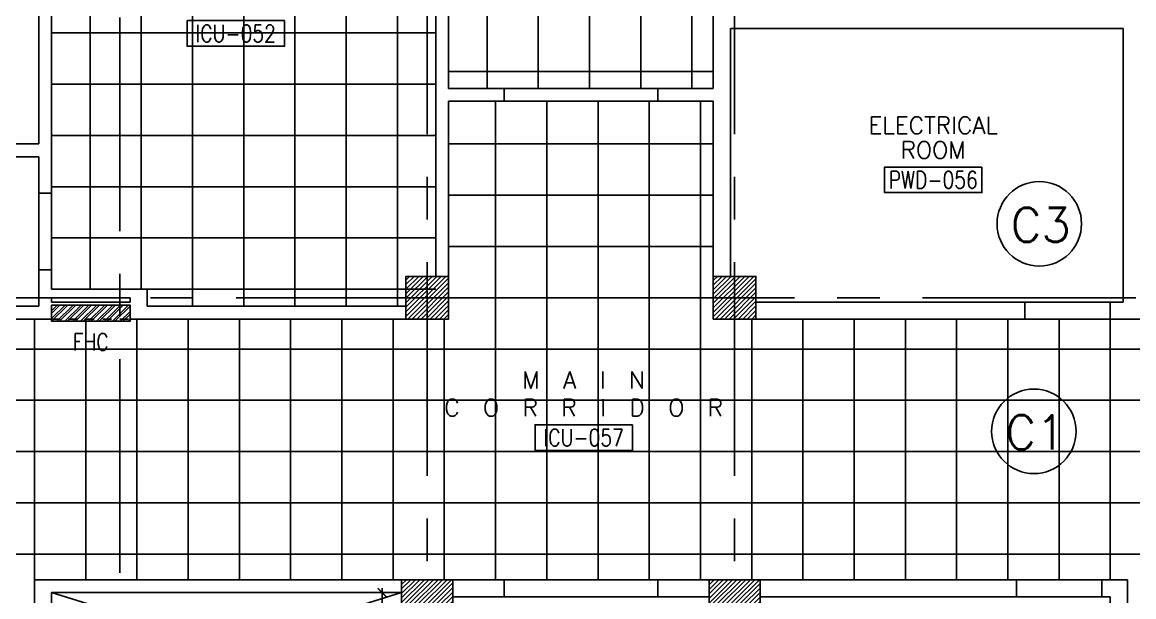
# Model space of a CAD drawing. Extents: x 275967.8 to 276060, y 57291.9 to 57371.4.
# Drawn here: x 276030.03 to 276043.05, y 57326.48 to 57333.21 of the extents above; entities that cross this region are included whole.
import ezdxf
from ezdxf.enums import TextEntityAlignment as Align

# ---------------------------------------------------------------- set-up
doc = ezdxf.new("R2010")
doc.units = 0
doc.header["$MEASUREMENT"] = 0
doc.header["$PDMODE"] = 34
doc.linetypes.add('CENTERX2', pattern=[4, 2.5, -0.5, 0.5, -0.5])
doc.linetypes.add('HIDDEN', pattern=[0.375, 0.25, -0.125])
doc.layers.get('0').update_dxf_attribs({"linetype": 'CONTINUOUS'})
doc.layers.get('DEFPOINTS').update_dxf_attribs({"linetype": 'CONTINUOUS'})
for name, color, linetype in [('ALM', 2, 'CONTINUOUS'), ('AXES', 11, 'CENTERX2'), ('CEILING', 4, 'CONTINUOUS'), ('CEILING-MARKER', 6, 'CONTINUOUS'), ('COL', 5, 'CONTINUOUS'), ('DIM', 4, 'CONTINUOUS'), ('FHC', 2, 'CONTINUOUS'), ('HAT', 8, 'CONTINUOUS'), ('RM-BOX', 11, 'CONTINUOUS'), ('RM-NAME', 11, 'CONTINUOUS'), ('RM-NO', 11, 'CONTINUOUS'), ('SHAFT', 3, 'CONTINUOUS'), ('TXT', 2, 'CONTINUOUS'), ('WALL', 2, 'CONTINUOUS')]:
    doc.layers.add(name, color=color, linetype=linetype)
doc.styles.add('ROMANS', font='ROMANS.shx', dxfattribs={"width": 0.6})
doc.dimstyles.new('STANDARD_IN', dxfattribs={"dimtxt": 0.24, "dimasz": 0.1, "dimexe": 0.07, "dimexo": 0.05, "dimgap": 0.05, "dimtad": 1, "dimdec": 0, "dimlfac": 1000, "dimzin": 0, "dimtxsty": 'ROMANS', "dimblk": 'ARCHTICK', "dimcen": 0.05, "dimdle": 0.05, "dimclrd": 4, "dimclre": 4, "dimclrt": 2, "dimazin": 3, "dimtfac": 1, "dimtdec": 0, "dimtmove": 0, "dimatfit": 3, "dimtolj": 1, "dimtzin": 0})

# ---------------------------------------------------------------- blocks, each defined once
blk = doc.blocks.new('RM1')
at = {"layer": 'RM-BOX'}
blk.add_lwpolyline([(570, -200), (-570, -200), (-570, -500), (570, -500)], close=True, dxfattribs=at)
at = {"layer": 'RM-NAME', "style": 'ROMANS'}
blk.add_attdef('ROOMNAME1', text='', height=200, dxfattribs=at).set_placement((0, 324), align=Align.MIDDLE)
blk = doc.blocks.new('*X18')
at = {"color": 0}
for p, q in [((80579, 149522), (81047, 149990)), ((80579, 149575), (80994, 149990)), ((80579, 149628), (80941, 149990)), ((80579, 149681), (80888, 149990)), ((80579, 149734), (80835, 149990)), ((80579, 149787), (80782, 149990)), ((80579, 149840), (80729, 149990)), ((80579, 149893), (80676, 149990)), ((80579, 149946), (80623, 149990)), ((80600, 149490), (81079, 149969)), ((80653, 149490), (81079, 149916)), ((80706, 149490), (81079, 149863)), ((80759, 149490), (81079, 149810)), ((80812, 149490), (81079, 149757)), ((80865, 149490), (81079, 149704)), ((80918, 149490), (81079, 149651)), ((80971, 149490), (81079, 149598)), ((81024, 149490), (81079, 149545)), ((81077, 149490), (81079, 149492))]:
    blk.add_line(p, q, dxfattribs=at)
blk = doc.blocks.new('*X17')
at = {"color": 0}
for p, q in [((84179, 149516), (84653, 149990)), ((84179, 149569), (84600, 149990)), ((84179, 149622), (84547, 149990)), ((84179, 149675), (84494, 149990)), ((84179, 149728), (84441, 149990)), ((84179, 149781), (84388, 149990)), ((84179, 149834), (84335, 149990)), ((84179, 149887), (84282, 149990)), ((84179, 149940), (84229, 149990)), ((84206, 149490), (84679, 149963)), ((84259, 149490), (84679, 149910)), ((84312, 149490), (84679, 149857)), ((84365, 149490), (84679, 149804)), ((84418, 149490), (84679, 149751)), ((84471, 149490), (84679, 149698)), ((84524, 149490), (84679, 149645)), ((84577, 149490), (84679, 149592)), ((84630, 149490), (84679, 149539))]:
    blk.add_line(p, q, dxfattribs=at)
blk = doc.blocks.new('COL50')
at = {"layer": 'COL'}
blk.add_lwpolyline([(-250, 250), (-250, -250), (250, -250), (250, 250)], close=True, dxfattribs=at)
blk = doc.blocks.new('C5')
at = {"layer": 'HAT', "linetype": 'BYBLOCK'}
h = blk.add_hatch(dxfattribs=at)
h.set_pattern_fill('ANSI31', color=256, scale=300, style=0)
h.set_pattern_definition([(45, (-223356.182, -51411.005), (-26.516504, 26.516504), [])])
h.paths.add_polyline_path([(300, 300), (0, 300), (0, 0), (300, 0)])
h.paths.add_polyline_path([(600, 300), (300, 300), (300, 0), (600, 0)])
at = {"layer": 'COL'}
blk.add_lwpolyline([(600, 300), (0, 300), (0, 0), (600, 0)], close=True, dxfattribs=at)
blk = doc.blocks.new('_ARCHTICK')
at = {"color": 0, "linetype": 'BYBLOCK', "const_width": 0.15}
blk.add_lwpolyline([(-0.5, -0.5), (0.5, 0.5)], dxfattribs=at)
blk = doc.blocks.new('*D160')
at = {"layer": 'DEFPOINTS', "color": 0, "linetype": 'BYBLOCK', "ltscale": 0.3}
for p in [(276034.02, 57326.533), (276034.02, 57325.263), (276034.246, 57325.263)]:
    blk.add_point(p, dxfattribs=at)
at = {"layer": 'DIM', "color": 4, "linetype": 'BYBLOCK', "ltscale": 0.3}
for p, q in [((276034.07, 57326.533), (276034.316, 57326.533)), ((276034.246, 57326.583), (276034.246, 57325.213)), ((276034.07, 57325.263), (276034.316, 57325.263))]:
    blk.add_line(p, q, dxfattribs=at)
at = {"layer": 'DIM', "color": 4, "linetype": 'BYBLOCK', "ltscale": 0.3, "xscale": 0.1, "yscale": 0.1, "zscale": 0.1}
for p, rotation in [((276034.246, 57326.533), 90), ((276034.246, 57325.263), 270)]:
    blk.add_blockref('_ARCHTICK', p, dxfattribs=dict(at, rotation=rotation))
at = {"layer": 'DIM', "color": 2, "linetype": 'BYBLOCK', "ltscale": 0.3, "insert": (276034.076, 57325.898), "char_height": 0.24, "attachment_point": 5, "rotation": 90, "style": 'ROMANS'}
blk.add_mtext('\\A1;1270', dxfattribs=at)

msp = doc.modelspace()

# ---------------------------------------------------------------- hatches: boundary and pattern name
at = {"layer": 'FHC', "linetype": 'BYBLOCK', "ltscale": 0.3}
h = msp.add_hatch(dxfattribs=at)
h.set_pattern_fill('ANSI32', color=11, scale=0.175, style=0)
h.set_pattern_definition([(45, (275798.179317, 57298.65692), (-0.046403883, 0.046403883), []), (45, (275798.21025, 57298.65692), (-0.046403883, 0.046403883), [])])
h.paths.add_polyline_path([(276031.2955, 57329.7079), (276031.2955, 57329.8979), (276030.3755, 57329.8979), (276030.3755, 57329.7079)])
h.paths.add_polyline_path([(276030.1629, 57329.2868), (276030.1629, 57329.7076), (276030.4254, 57329.7076), (276030.4254, 57329.2868)], flags=9)

# ---------------------------------------------------------------- linework, layer by layer
at = {"layer": 'ALM', "linetype": 'BYBLOCK'}
msp.add_line((276034.5255, 57329.7329), (276034.7755, 57329.7329), dxfattribs=at)
msp.add_line((276034.5255, 57329.7329), (276034.7755, 57329.7329), dxfattribs=at)
at = {"layer": 'AXES'}
for p, q in [((276034.7755, 57291.8986), (276034.7755, 57370.7113)), ((276034.7755, 57291.8986), (276034.7755, 57370.7113)), ((276038.3755, 57291.8986), (276038.3755, 57370.7113)), ((276038.3755, 57291.8986), (276038.3755, 57370.7113)), ((276031.1755, 57298.7629), (276031.1755, 57357.5829)), ((275968.5355, 57329.9829), (276036.5755, 57329.9829)), ((276036.5755, 57329.9829), (276052.7755, 57329.9829))]:
    msp.add_line(p, q, dxfattribs=at)
at = {"layer": 'CEILING', "linetype": 'BYBLOCK', "ltscale": 0.3}
for p, q in [((276035.4755, 57338.6329), (276035.4755, 57332.4329)), ((276036.0755, 57338.6329), (276036.0755, 57332.4329)), ((276036.6755, 57338.6329), (276036.6755, 57332.4329)), ((276037.2755, 57338.6329), (276037.2755, 57332.4329)), ((276037.8755, 57338.6329), (276037.8755, 57332.4329)), ((276030.8255, 57336.0829), (276030.8255, 57330.0829)), ((276031.4255, 57336.0829), (276031.4255, 57330.0829)), ((276032.0255, 57336.0829), (276032.0255, 57329.8829)), ((276032.6255, 57336.0829), (276032.6255, 57329.8829)), ((276033.2255, 57336.0829), (276033.2255, 57329.8829)), ((276033.8255, 57336.0829), (276033.8255, 57329.8829)), ((276034.4255, 57336.0829), (276034.4255, 57329.8829)), ((276034.8755, 57333.0829), (276030.3755, 57333.0829)), ((276038.1255, 57332.6329), (276035.0255, 57332.6329)), ((276034.8755, 57332.4829), (276030.3755, 57332.4829)), ((276035.5755, 57326.6829), (276035.5755, 57332.2829)), ((276036.1755, 57326.6829), (276036.1755, 57332.2829)), ((276036.7755, 57326.6829), (276036.7755, 57332.2829)), ((276037.3755, 57326.6829), (276037.3755, 57332.2829)), ((276037.9755, 57326.6829), (276037.9755, 57332.2829)), ((276034.8755, 57331.8829), (276030.3755, 57331.8829)), ((276035.0255, 57331.7829), (276038.1255, 57331.7829)), ((276034.8755, 57331.2829), (276030.3755, 57331.2829)), ((276035.0255, 57331.1829), (276038.1255, 57331.1829)), ((276034.8755, 57330.6829), (276030.3755, 57330.6829)), ((276035.0255, 57330.5829), (276038.1255, 57330.5829)), ((276034.8755, 57330.0829), (276030.3755, 57330.0829)), ((276035.0255, 57329.9829), (276038.1255, 57329.9829)), ((276030.1755, 57326.6829), (276030.1755, 57329.7329)), ((276030.7755, 57326.6829), (276030.7755, 57329.7329)), ((276031.3755, 57326.6829), (276031.3755, 57329.7329)), ((276031.9755, 57326.6829), (276031.9755, 57329.7329)), ((276032.5755, 57326.6829), (276032.5755, 57329.7329)), ((276033.1755, 57326.6829), (276033.1755, 57329.7329)), ((276033.7755, 57326.6829), (276033.7755, 57329.7329)), ((276034.3755, 57326.6829), (276034.3755, 57329.7329)), ((276034.9755, 57326.6829), (276034.9755, 57329.7329)), ((276038.5755, 57326.6829), (276038.5755, 57329.7329)), ((276039.1755, 57326.6829), (276039.1755, 57329.7329)), ((276039.7755, 57326.6829), (276039.7755, 57329.7329)), ((276040.3755, 57326.6829), (276040.3755, 57329.7329)), ((276040.9755, 57326.6829), (276040.9755, 57329.7329)), ((276041.5755, 57326.6829), (276041.5755, 57329.7329)), ((276042.1755, 57326.6829), (276042.1755, 57329.7329)), ((276042.7755, 57326.6829), (276042.7755, 57329.7329)), ((276005.5355, 57329.3829), (276053.5351, 57329.3829)), ((276005.5355, 57328.7829), (276053.5351, 57328.7829)), ((276005.5355, 57328.1829), (276053.5351, 57328.1829)), ((276005.5355, 57327.5829), (276053.5351, 57327.5829)), ((276005.5355, 57326.9829), (276053.5351, 57326.9829))]:
    msp.add_line(p, q, dxfattribs=at)
at = {"layer": 'CEILING-MARKER', "color": 2}
for centre in [(276041.9438, 57330.8487), (276041.8809, 57328.4192)]:
    msp.add_circle(centre, 0.4949, dxfattribs=at)
at = {"layer": 'FHC', "linetype": 'BYBLOCK', "ltscale": 0.3}
msp.add_lwpolyline([(276030.3755, 57329.8979), (276031.2955, 57329.8979), (276031.2955, 57329.7079), (276030.3755, 57329.7079)], close=True, dxfattribs=at)
at = {"layer": 'SHAFT'}
for p, q in [((276034.4755, 57326.5329), (276030.3755, 57325.2629)), ((276030.3755, 57326.5329), (276034.4755, 57325.2629))]:
    msp.add_line(p, q, dxfattribs=at)
at = {"layer": 'WALL', "linetype": 'BYBLOCK'}
for p, q in [((276034.8755, 57330.2329), (276034.8755, 57335.7329)), ((276035.0255, 57332.4329), (276035.0255, 57335.7329)), ((276038.1255, 57335.7518), (276038.1255, 57332.4329)), ((276038.3255, 57333.1329), (276042.9255, 57333.1329)), ((276038.3255, 57333.1329), (276038.3255, 57330.2329)), ((276042.9255, 57333.1329), (276042.9255, 57329.9329)), ((276035.6755, 57332.4329), (276035.0255, 57332.4329)), ((276038.1255, 57332.4329), (276035.6755, 57332.4329)), ((276035.6755, 57332.4329), (276035.6755, 57332.2829)), ((276035.6755, 57332.4329), (276035.6755, 57332.2829)), ((276037.4755, 57332.4329), (276037.4755, 57332.2829)), ((276037.4755, 57332.4329), (276037.4755, 57332.2829)), ((276035.0255, 57330.2329), (276035.0255, 57332.2829)), ((276035.6755, 57332.2829), (276035.0255, 57332.2829)), ((276038.1255, 57332.2829), (276035.6755, 57332.2829)), ((276038.1255, 57332.2829), (276038.1255, 57330.2329)), ((276027.8255, 57331.7829), (276030.2255, 57331.7829)), ((276027.8255, 57331.6329), (276030.2255, 57331.6329)), ((276030.2255, 57331.2079), (276030.3755, 57331.2079)), ((276030.2255, 57330.3079), (276030.3755, 57330.3079)), ((276030.3755, 57330.0829), (276031.4955, 57330.0829)), ((276027.8255, 57329.8829), (276030.2255, 57329.8829)), ((276030.3755, 57329.9829), (276031.2955, 57329.9829)), ((276030.3755, 57329.9329), (276031.2955, 57329.9329)), ((276030.3755, 57329.7329), (276030.3755, 57329.8979)), ((276031.2955, 57329.8979), (276031.2955, 57329.7329)), ((276031.4955, 57329.8829), (276034.5255, 57329.8829)), ((276038.6255, 57329.9329), (276041.7755, 57329.9329)), ((276041.7755, 57329.9329), (276042.9255, 57329.9329)), ((276027.8255, 57329.7329), (276030.3755, 57329.7329)), ((276031.2955, 57329.7329), (276034.5255, 57329.7329)), ((276038.6255, 57329.7329), (276041.7755, 57329.7329)), ((276041.7755, 57329.7329), (276045.3255, 57329.7329))]:
    msp.add_line(p, q, dxfattribs=at)
at = {"layer": 'WALL'}
for p, q in [((276030.3755, 57331.2079), (276030.3755, 57335.4829)), ((276030.2255, 57331.7829), (276030.2255, 57333.5329)), ((276030.2255, 57331.2079), (276030.2255, 57331.6329)), ((276030.2255, 57329.8829), (276030.2255, 57331.2079)), ((276030.3755, 57330.0829), (276030.3755, 57331.2079)), ((276031.4955, 57329.8829), (276031.4955, 57330.0829)), ((276030.3755, 57329.9329), (276030.3755, 57329.9829)), ((276031.2955, 57329.9329), (276031.2955, 57329.9829)), ((276041.7755, 57329.9329), (276041.7755, 57329.7329)), ((276042.7755, 57329.9329), (276042.7755, 57329.7329)), ((276030.1755, 57326.6829), (276030.1755, 57325.7129)), ((276030.1755, 57326.6829), (276034.4755, 57326.6829)), ((276035.0755, 57326.6829), (276035.6755, 57326.6829)), ((276035.6755, 57326.6829), (276038.0755, 57326.6829)), ((276035.6755, 57326.4829), (276035.6755, 57326.6829)), ((276037.4755, 57326.4829), (276037.4755, 57326.6829)), ((276042.6755, 57326.6829), (276038.6755, 57326.6829)), ((276041.6755, 57326.4829), (276041.6755, 57326.6829)), ((276042.9755, 57326.6829), (276042.6755, 57326.6829)), ((276042.6755, 57326.4829), (276042.6755, 57326.6829)), ((276042.6755, 57326.4829), (276042.6755, 57326.6829)), ((276042.9755, 57326.6829), (276042.9755, 57325.7129)), ((276030.3755, 57325.2629), (276030.3755, 57326.5329)), ((276030.3755, 57326.5329), (276034.4755, 57326.5329)), ((276035.0755, 57326.4829), (276035.6755, 57326.4829)), ((276035.6755, 57326.4829), (276038.0755, 57326.4829)), ((276042.6755, 57326.4829), (276038.6755, 57326.4829)), ((276042.7755, 57326.4829), (276042.6755, 57326.4829)), ((276042.6755, 57326.4829), (276042.7755, 57326.4829)), ((276042.7755, 57326.4829), (276042.7755, 57324.4629))]:
    msp.add_line(p, q, dxfattribs=at)
at = {"layer": 'WALL', "color": 6, "linetype": 'BYBLOCK'}
msp.add_line((276030.3755, 57329.8979), (276031.2955, 57329.8979), dxfattribs=at)
at = {"layer": 'WALL', "color": 250, "linetype": 'HIDDEN', "ltscale": 0.25}
msp.add_line((276030.3755, 57329.7329), (276031.2955, 57329.7329), dxfattribs=at)
at = {"layer": 'WALL', "linetype": 'BYBLOCK', "ltscale": 0.3}
for points in [[(276034.5255, 57329.7329), (276035.0255, 57329.7329), (276035.0255, 57330.2329), (276034.5255, 57330.2329)], [(276038.1255, 57329.7329), (276038.6255, 57329.7329), (276038.6255, 57330.2329), (276038.1255, 57330.2329)], [(276034.4755, 57326.6829), (276035.0755, 57326.6829), (276035.0755, 57326.3829), (276034.4755, 57326.3829)], [(276038.0755, 57326.6829), (276038.6755, 57326.6829), (276038.6755, 57326.3829), (276038.0755, 57326.3829)]]:
    msp.add_lwpolyline(points, close=True, dxfattribs=at)

# ---------------------------------------------------------------- block references
at = {"layer": 'COL', "xscale": 0.001, "yscale": 0.001, "zscale": 0.001}
for p in [(276034.7755, 57329.9829), (276038.3755, 57329.9829)]:
    msp.add_blockref('COL50', p, dxfattribs=at)
at = {"layer": 'COL', "linetype": 'BYBLOCK', "xscale": 0.001, "yscale": 0.001, "zscale": 0.001}
for p in [(276034.4755, 57326.3829), (276038.0755, 57326.3829)]:
    msp.add_blockref('C5', p, dxfattribs=at)
at = {"layer": 'HAT', "xscale": 0.001, "yscale": 0.001, "zscale": 0.001}
for name in ['*X18', '*X17']:
    msp.add_blockref(name, (275953.9463, 57180.2432), dxfattribs=at)
at = {"layer": 'RM-NAME'}
ref = msp.add_blockref('RM1', (276032.5316, 57333.4264), dxfattribs=dict(at, xscale=0.001, yscale=0.001, zscale=0.001))
ref.add_attrib('ROOMNO', 'ICU-052', dxfattribs={"layer": 'RM-NO', "height": 0.2, "style": 'ROMANS', "width": 0.8}).set_placement((276032.5316, 57333.0764), align=Align.MIDDLE)
ref.add_attrib('ROOMNAME2', 'ROOM', dxfattribs={"height": 0.2, "style": 'ROMANS'}).set_placement((276032.5316, 57333.4264), align=Align.MIDDLE)
ref.add_attrib('ROOMNAME1', 'ISOLATION', dxfattribs={"height": 0.2, "style": 'ROMANS'}).set_placement((276032.5316, 57333.7502), align=Align.MIDDLE)
ref = msp.add_blockref('RM1', (276040.7017, 57331.7131), dxfattribs=dict(at, xscale=0.001, yscale=0.001, zscale=0.001))
ref.add_attrib('ROOMNO', 'PWD-056', dxfattribs={"layer": 'RM-NO', "height": 0.2, "style": 'ROMANS', "width": 0.8}).set_placement((276040.7017, 57331.3631), align=Align.MIDDLE)
ref.add_attrib('ROOMNAME2', 'ROOM', dxfattribs={"height": 0.2, "style": 'ROMANS'}).set_placement((276040.7017, 57331.7131), align=Align.MIDDLE)
ref.add_attrib('ROOMNAME1', 'ELECTRICAL', dxfattribs={"height": 0.2, "style": 'ROMANS'}).set_placement((276040.7017, 57332.0014), align=Align.MIDDLE)
ref = msp.add_blockref('RM1', (276036.6076, 57328.6963), dxfattribs=dict(at, xscale=0.001, yscale=0.001, zscale=0.001))
ref.add_attrib('ROOMNO', 'ICU-057', dxfattribs={"layer": 'RM-NO', "height": 0.2, "style": 'ROMANS', "width": 0.8}).set_placement((276036.6076, 57328.3463), align=Align.MIDDLE)
ref.add_attrib('ROOMNAME2', 'C  O  R  R  I  D  O  R', dxfattribs={"height": 0.2, "style": 'ROMANS'}).set_placement((276036.6076, 57328.6963), align=Align.MIDDLE)
ref.add_attrib('ROOMNAME1', 'M  A  I  N', dxfattribs={"height": 0.2, "style": 'ROMANS'}).set_placement((276036.6076, 57329.0201), align=Align.MIDDLE)

# ---------------------------------------------------------------- texts
at = {"layer": 'TXT', "color": 6, "style": 'ROMANS'}
for s, p in [('C3', (276041.6094, 57330.6363)), ('C1', (276041.5465, 57328.2068))]:
    msp.add_text(s, height=0.4, dxfattribs=at).set_placement(p)
at = {"layer": 'WALL', "color": 11, "style": 'ROMANS', "width": 0.8}
msp.add_text('FHC', height=0.2, dxfattribs=at).set_placement((276030.6257, 57329.3648))

# ---------------------------------------------------------------- dimensions: what is measured, and where the dimension line sits
at = {"layer": 'DIM', "linetype": 'BYBLOCK', "ltscale": 0.3}
dim = msp.add_linear_dim(base=(276034.2459, 57325.2629), p1=(276034.0201, 57326.5329), p2=(276034.0201, 57325.2629), angle=90, dimstyle='STANDARD_IN', dxfattribs=at)
dim.commit()
dim.dimension.update_dxf_attribs({"geometry": '*D160', "text_midpoint": (276034.0759, 57325.8979)})

doc.saveas('drawing.dxf')
